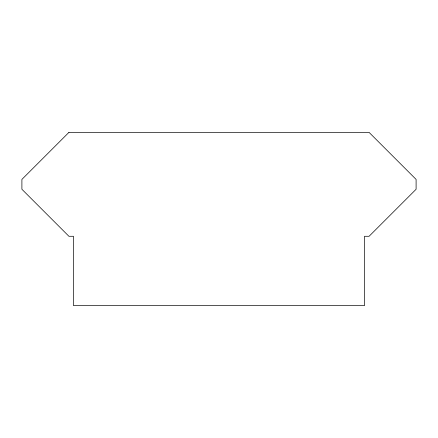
<?xml version="1.0" encoding="UTF-8"?>
<svg xmlns="http://www.w3.org/2000/svg" width="438" height="438" viewBox="0 0 438 438"><rect width="100%" height="100%" fill="white"/><g stroke="black" fill="none" stroke-linecap="round" stroke-linejoin="round"><path stroke-width="0.66" d="M68.919 132.391L21.9 179.41L21.9 189.265L68.919 236.285L73.474 236.285L73.474 305.609L364.525 305.609L364.525 236.285L369.081 236.285L416.1 189.265L416.1 179.41L369.081 132.391L68.919 132.391"/></g></svg>
